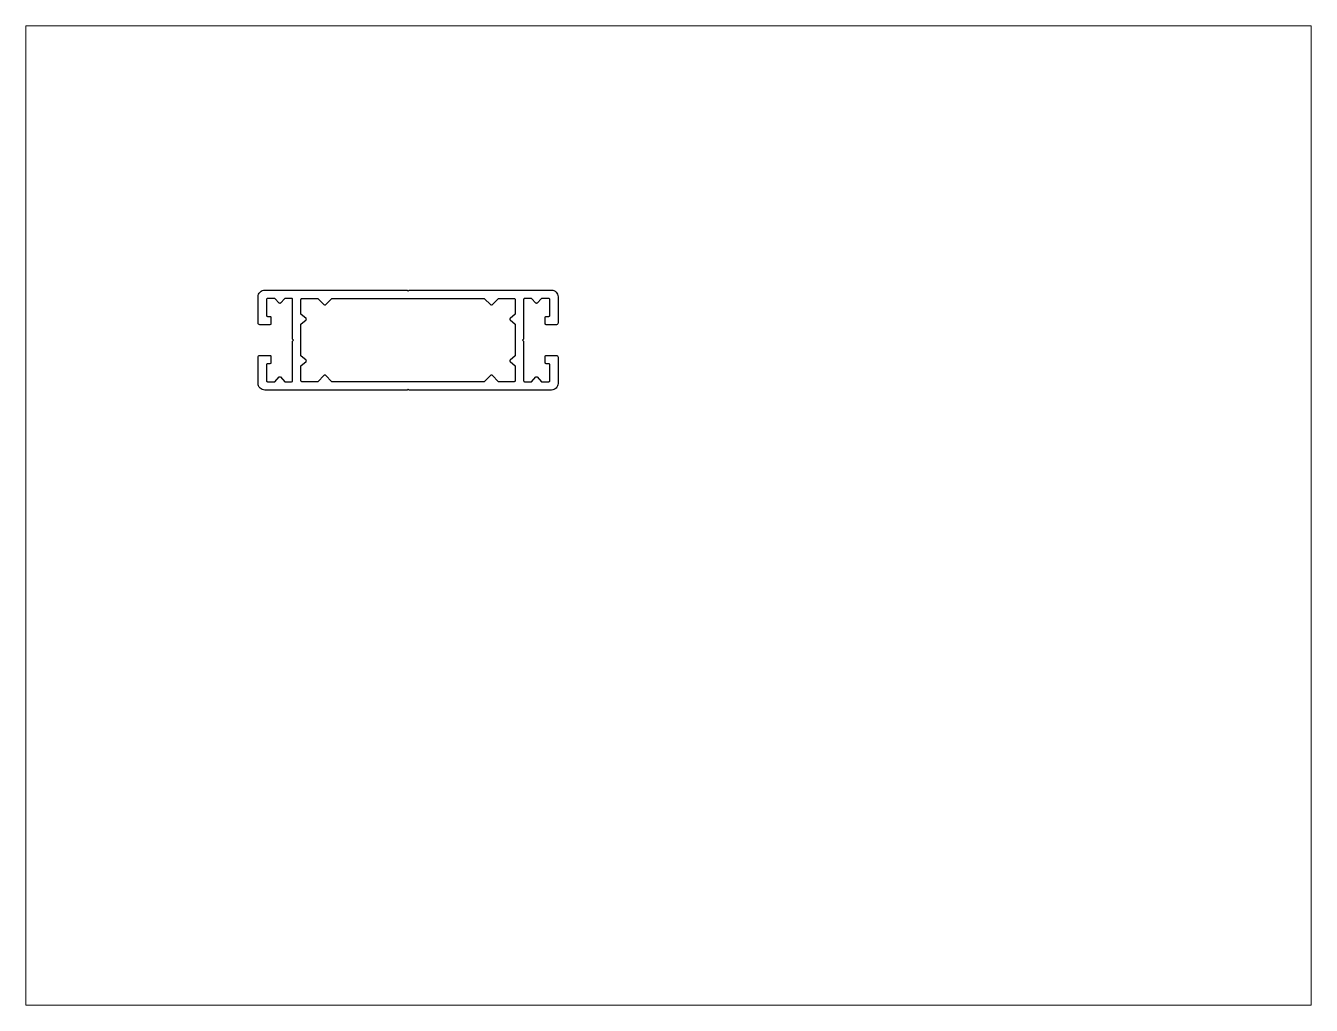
# Paper-space layout 'Layout1' of a CAD drawing. Extents: x 27 to 240, y 20 to 183.
# The model-space entities are those that its viewports show. They can reach past a viewport. Long polylines and large blocks are cut down to what shows.
import ezdxf

# ---------------------------------------------------------------- set-up
doc = ezdxf.new("R2010")
doc.units = 0
doc.header["$LTSCALE"] = 15
doc.layers.get('0').update_dxf_attribs({"linetype": 'CONTINUOUS'})

msp = doc.modelspace()

# ---------------------------------------------------------------- linework, layer by layer
at = {"color": 0, "linetype": 'CONTINUOUS', "ltscale": 0.05}
msp.add_lwpolyline([(112.38, 197.64), (112.68, 197.94), (155.38, 197.94, -0.414214), (157.38, 195.94), (157.38, 188.04, -0.414214), (156.88, 187.54), (153.83, 187.54, -0.414214), (153.53, 187.84), (153.53, 189.74, -0.414214), (153.83, 190.04), (154.58, 190.04, 0.414214), (154.88, 190.34), (154.88, 195.14, 0.414214), (154.58, 195.44), (152.38, 195.44), (151.09, 194.03, -0.414357), (150.67, 194.03), (149.38, 195.44), (147.33, 195.44, 0.414214), (147.03, 195.14), (147.03, 183.24), (146.73, 182.94), (147.03, 182.64), (147.03, 170.74, 0.414214), (147.33, 170.44), (149.38, 170.44), (150.67, 171.86, -0.414357), (151.09, 171.86), (152.38, 170.44), (154.58, 170.44, 0.414214), (154.88, 170.74), (154.88, 175.54, 0.414214), (154.58, 175.84), (153.83, 175.84, -0.414214), (153.53, 176.14), (153.53, 178.04, -0.414214), (153.83, 178.34), (156.88, 178.34, -0.414214), (157.38, 177.84), (157.38, 169.94, -0.414214), (155.38, 167.94), (112.68, 167.94), (112.38, 168.24), (112.08, 167.94), (69.38, 167.94, -0.414214), (67.38, 169.94), (67.38, 177.84, -0.414214), (67.88, 178.34), (70.93, 178.34, -0.414214), (71.23, 178.04), (71.23, 176.14, -0.414214), (70.93, 175.84), (70.18, 175.84, 0.414214), (69.88, 175.54), (69.88, 170.74, 0.414214), (70.18, 170.44), (72.37, 170.44), (73.66, 171.86, -0.414357), (74.08, 171.86), (75.37, 170.44), (77.43, 170.44, 0.414214), (77.73, 170.74), (77.73, 182.64), (78.03, 182.94), (77.73, 183.24), (77.73, 195.14, 0.414214), (77.43, 195.44), (75.37, 195.44), (74.08, 194.03, -0.414357), (73.66, 194.03), (72.37, 195.44), (70.18, 195.44, 0.414214), (69.88, 195.14), (69.88, 190.34, 0.414214), (70.18, 190.04), (70.93, 190.04, -0.414214), (71.23, 189.74), (71.23, 187.84, -0.414214), (70.93, 187.54), (67.88, 187.54, -0.414214), (67.38, 188.04), (67.38, 195.94, -0.414214), (69.38, 197.94), (112.08, 197.94), (112.38, 197.64)], format="xyb", dxfattribs=at)
msp.add_lwpolyline([(85.25, 195.44), (87.16, 193.53, 0.414214), (87.59, 193.53), (89.5, 195.44), (112.38, 195.44), (135.25, 195.44), (137.16, 193.53, 0.414214), (137.59, 193.53), (139.5, 195.44), (144.23, 195.44, -0.414214), (144.53, 195.14), (144.53, 190.69), (142.99, 189.43, 0.471689), (142.99, 188.96), (144.53, 187.69), (144.53, 178.19), (142.99, 176.92, 0.471689), (142.99, 176.46), (144.53, 175.19), (144.53, 170.74, -0.414214), (144.23, 170.44), (139.5, 170.44), (137.59, 172.36, 0.414214), (137.16, 172.36), (135.25, 170.44), (112.38, 170.44), (89.5, 170.44), (87.59, 172.36, 0.414214), (87.16, 172.36), (85.25, 170.44), (80.53, 170.44, -0.414214), (80.23, 170.74), (80.23, 175.19), (81.76, 176.46, 0.471689), (81.76, 176.92), (80.23, 178.19), (80.23, 187.69), (81.76, 188.96, 0.471689), (81.76, 189.43), (80.23, 190.69), (80.23, 195.14, -0.414214), (80.53, 195.44)], format="xyb", close=True, dxfattribs=at)

psp = doc.layouts.get("Layout1")

# ---------------------------------------------------------------- viewports
at = {"layer": '0', "color": 0, "linetype": 'BYBLOCK', "ltscale": 0.05}
psp.add_viewport(center=(133.35, 101.6), size=(213.36, 162.56), view_center_point=(190.51, 130.3), view_height=293.8955, dxfattribs=at)

doc.saveas('drawing.dxf')
